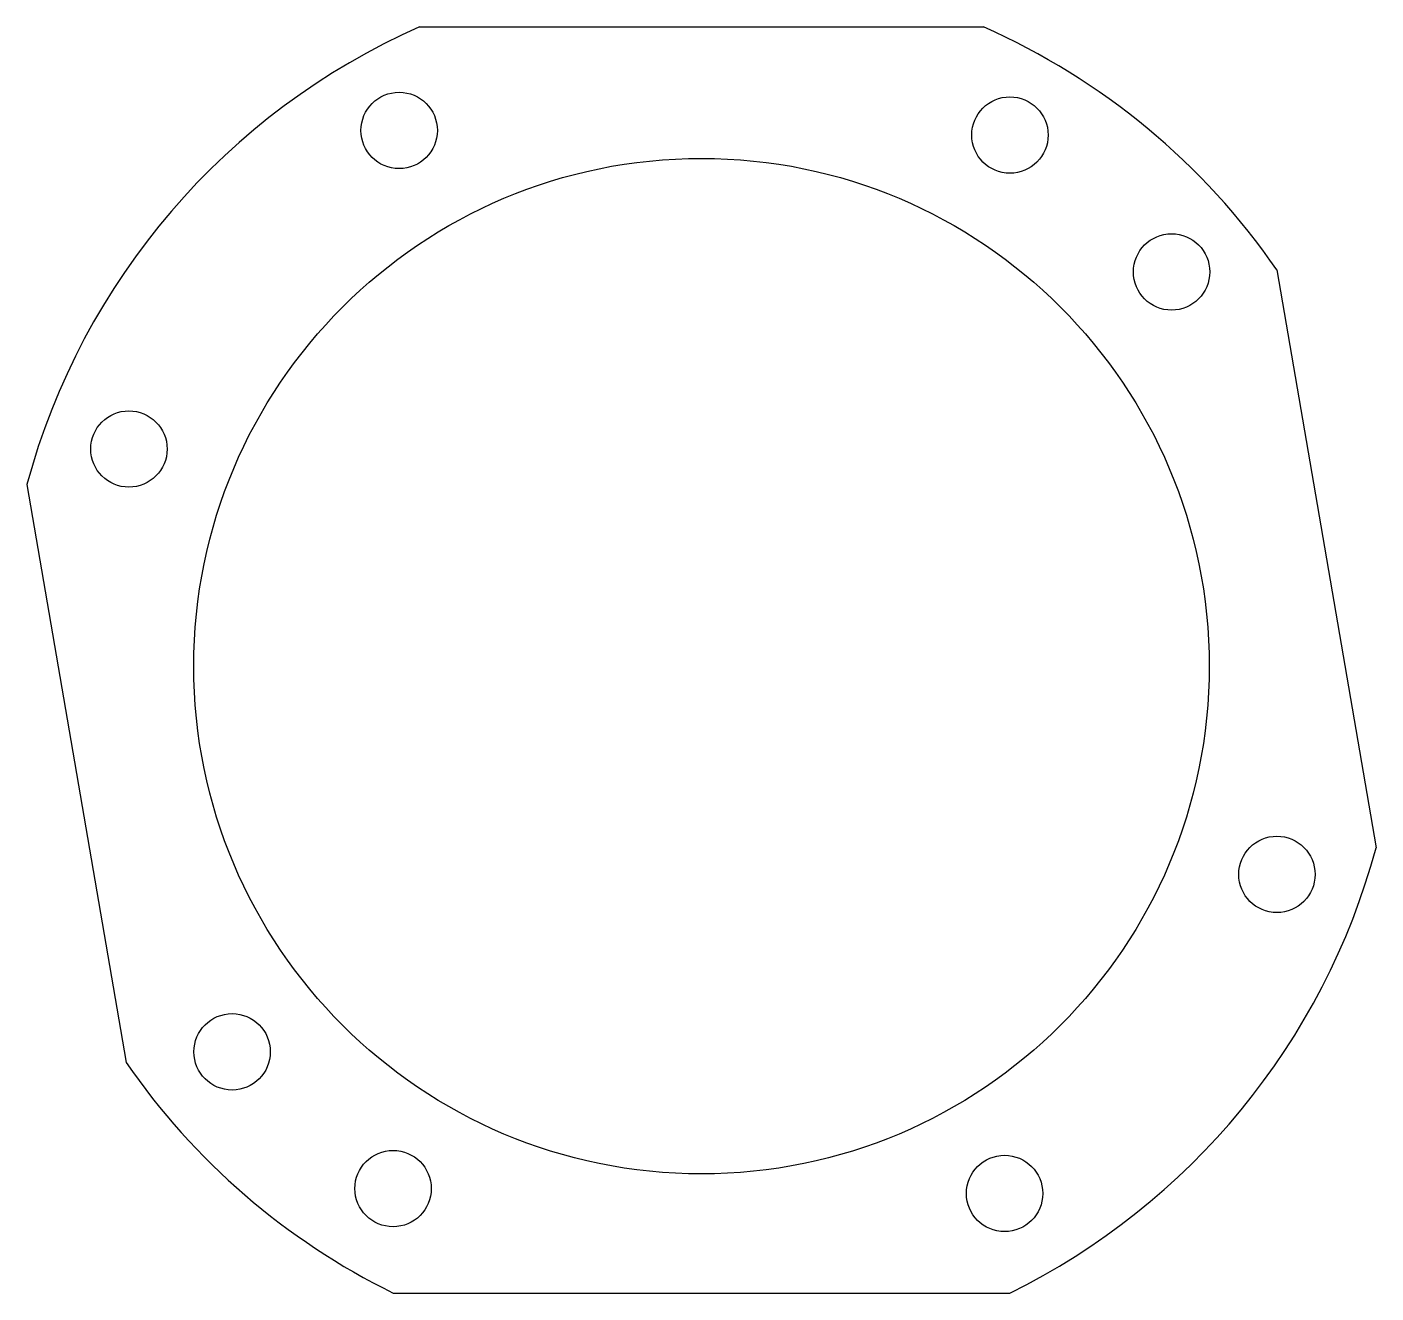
# Model space of a CAD drawing. Header units: millimetres. Extents: x -88 to 88, y -82 to 84.
import ezdxf

# ---------------------------------------------------------------- set-up
doc = ezdxf.new("R2010")
doc.units = ezdxf.units.MM

msp = doc.modelspace()

# ---------------------------------------------------------------- linework, layer by layer
at = {"color": 7, "linetype": 'Continuous'}
for p, q in [((-36.94, 83.71), (36.94, 83.71)), ((75.37, 51.89), (88.35, -23.81)), ((-88.35, 23.81), (-75.37, -51.89)), ((-40.4, -82.1), (40.4, -82.1))]:
    msp.add_line(p, q, dxfattribs=at)
for centre, radius in [((-39.6, 70.16), 5), ((40.4, 69.56), 5), ((0, 0), 66.5), ((61.57, 51.63), 5), ((-74.99, 28.44), 5), ((75.37, -27.27), 5), ((-61.48, -50.51), 5), ((-40.4, -68.42), 5), ((39.7, -69.06), 5)]:
    msp.add_circle(centre, radius, dxfattribs=at)
for start, end in [(113.8137, 164.9188), (34.5467, 66.1863), (296.2028, 344.9188), (214.5467, 243.7972), (214.5467, 243.7972)]:
    msp.add_arc((0, 0), 91.5, start, end, dxfattribs=at)

doc.saveas('drawing.dxf')
